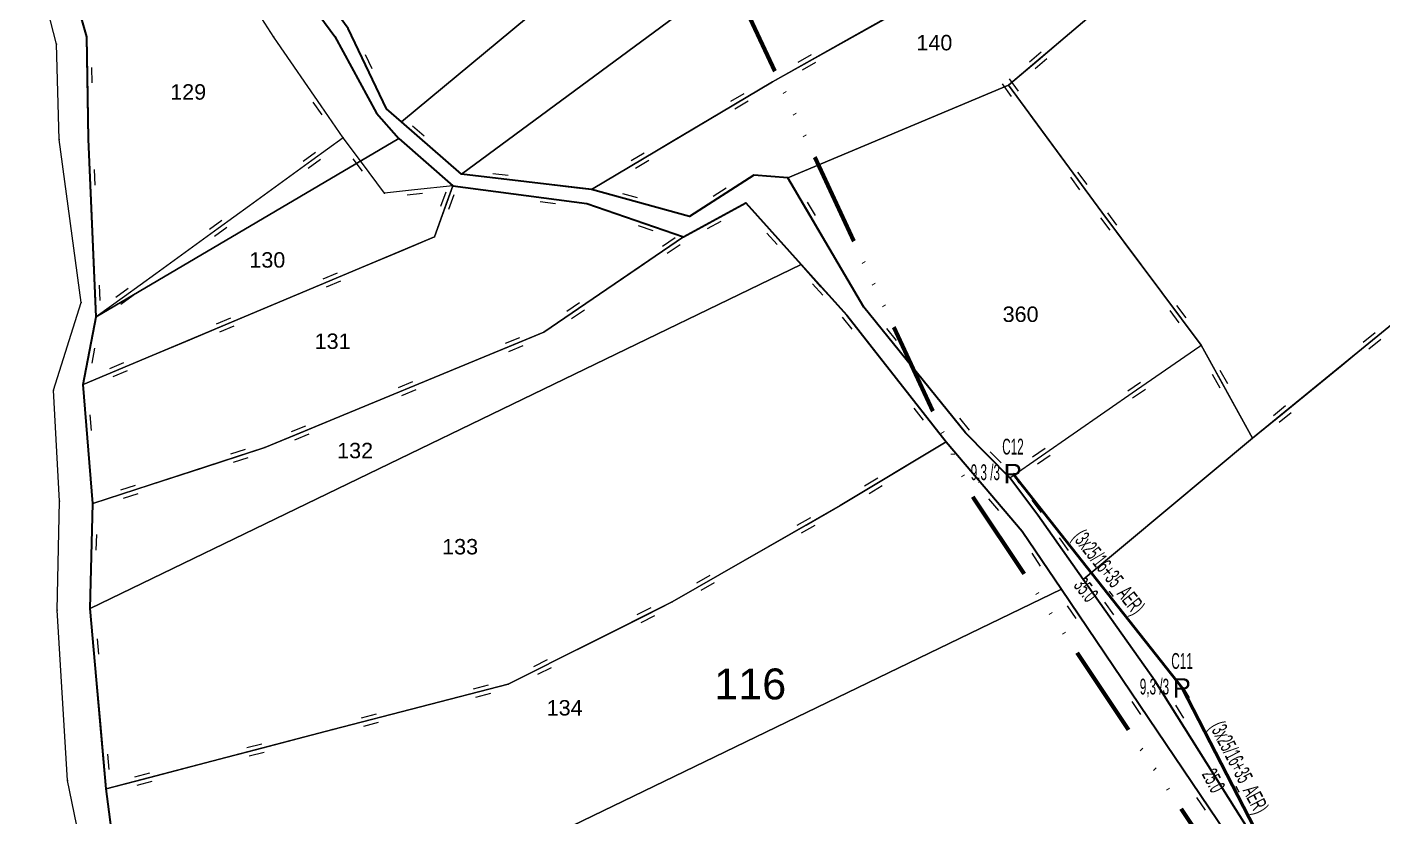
# Model space of a CAD drawing. Header units: millimetres. Extents: x 614452 to 616952, y 4151662 to 4153442.
# Drawn here: x 615894.8 to 616070.6, y 4152037.6 to 4152140 of the extents above; entities that cross this region are included whole.
import ezdxf
from ezdxf.enums import TextEntityAlignment as Align
from ezdxf.xclip import XClip

# ---------------------------------------------------------------- set-up
doc = ezdxf.new("R2010")
doc.units = ezdxf.units.MM
doc.header["$XCLIPFRAME"] = 2
doc.linetypes.add('ACAD_ISO14W100', pattern=[24, 12, -3, 0, -3, 0, -3, 0, -3])
for name, color, linetype, lineweight in [('02_ADA_ALN_YENI', 7, 'Continuous', 30), ('02_ADA_NO_YENI', 18, 'Continuous', 0), ('03_PARSEL_ALN_ESKI', 18, 'Continuous', 0), ('03_PARSEL_ALN_YENI', 171, 'Continuous', 0), ('03_PARSEL_NO_ESKI', 5, 'Continuous', 0), ('03_PARSEL_SNR_YENI', 5, 'Continuous', 0), ('06_DETAY_SNR_KROKI', 4, 'Continuous', 0), ('06_DETAY_SNR_PAFTA', 26, 'Continuous', 0), ('07_SNRTIP_GECERLI', 30, 'Continuous', 0), ('07_SNRTIP_SABIT', 18, 'Continuous', 0), ('DIREK_AG_MEVCUT', 120, 'Continuous', 25), ('HAT_AG_HAVAI_MEVCUT', 126, 'Continuous', 50), ('NOKTA_DETAY_YENI', 171, 'Continuous', 0), ('NOKTA_PARSEL_ESKI', 6, 'Continuous', 0), ('NOKTA_PARSEL_YENI', 30, 'Continuous', 0), ('TRAFO_BOLGE_TUM', 254, 'ACAD_ISO14W100', 70)]:
    doc.layers.add(name, color=color, linetype=linetype, lineweight=lineweight)
doc.styles.add('Direk', font='B_CAD')
doc.styles.get("Standard").update_dxf_attribs({"font": 'Arial'})

# ---------------------------------------------------------------- blocks, each defined once
blk = doc.blocks.new('fggg')
at = {"layer": '02_ADA_ALN_YENI', "color": 252}
for points in [[(616070.96, 4152015.22, 0), (616060.19, 4152024.86, 0), (616051.53, 4152038.58, 0), (616041.07, 4152055.21, 0), (616031.74, 4152068.4, 0), (616025.85, 4152076.73, 0), (616022.21, 4152081.56, 0), (616016.48, 4152087.42, 0), (616003.3, 4152103.7, 0), (615993.45, 4152120.47, 0), (615989.03, 4152120.8, 0), (615980.7, 4152115.46, 0), (615968, 4152118.93, 0), (615951.16, 4152120.94, 0), (615943.35, 4152127.7, 0), (615941.4, 4152129.39, 0), (615936.44, 4152139.81, 0), (615927.62, 4152151.86, 0)], [(615907, 4152026.65, 0), (615905.09, 4152041.27, 0), (615902.99, 4152064.64, 0), (615903.35, 4152078.23, 0), (615902.08, 4152093.66, 0), (615903.8, 4152102.43, 0), (615902.78, 4152125.49, 0), (615902.56, 4152138.74, 0), (615898.87, 4152151.82, 0)], [(615926.23, 4152150.37, 0), (615934.71, 4152138.78, 0), (615940.12, 4152128.86, 0), (615943.01, 4152125.54, 0), (615950.01, 4152119.42, 0), (615967.37, 4152117.12, 0), (615979.93, 4152112.8, 0), (615987.98, 4152117.2, 0), (615995.18, 4152109.21, 0), (616001.09, 4152102.64, 0), (616013.97, 4152086.24, 0), (616023.84, 4152074.67, 0), (616028.92, 4152067.14, 0), (616050.3, 4152035.48, 0)]]:
    blk.add_polyline3d(points, dxfattribs=at)
at = {"layer": '03_PARSEL_ALN_ESKI', "color": 252}
for p in [(616012.73, 4152137.98), (615916, 4152131.59), (615926.27, 4152109.82), (616023.91, 4152102.78), (615934.72, 4152099.28), (615937.65, 4152085.11), (615951.25, 4152072.65), (615964.81, 4152051.77)]:
    blk.add_point(p, dxfattribs=at)
at = {"layer": '03_PARSEL_ALN_YENI', "color": 252}
for points in [[(615915.12, 4152161.26, 0), (615943.07, 4152175.57, 0), (615979, 4152193.67, 0), (615990.4, 4152200.5, 0), (615997.4, 4152203.52, 0), (616016.61, 4152193.34, 0), (616019.02, 4152191.17, 0), (616013.75, 4152186.14, 0), (615943.35, 4152127.7, 0), (615941.4, 4152129.39, 0), (615936.44, 4152139.81, 0), (615927.62, 4152151.86, 0), (615921.49, 4152155.69, 0), (615915.12, 4152161.26, 0)], [(615943.35, 4152127.7, 0), (616013.75, 4152186.14, 0), (616019.02, 4152191.17, 0), (616031.32, 4152180.08, 0), (615951.16, 4152120.94, 0), (615943.35, 4152127.7, 0)], [(616013.35, 4152145.17, 0), (615991.45, 4152132.92, 0), (615968, 4152118.93, 0), (615951.16, 4152120.94, 0), (616031.32, 4152180.08, 0), (616038.47, 4152170.92, 0), (616041.85, 4152166.59, 0), (616013.35, 4152145.17, 0)], [(616078.18, 4152106.72, 0), (616053.68, 4152086.71, 0), (616047.04, 4152098.79, 0), (616034.14, 4152116.02, 0), (616022.07, 4152132.47, 0), (616043.24, 4152150.42, 0), (616049.72, 4152156.35, 0), (616084.43, 4152176.65, 0), (616092.42, 4152173.48, 0), (616114.5, 4152159.65, 0), (616132.93, 4152146.46, 0), (616112.54, 4152129.81, 0), (616095.7, 4152117.94, 0), (616078.18, 4152106.72, 0)], [(616013.35, 4152145.17, 0), (616041.85, 4152166.59, 0), (616049.72, 4152156.35, 0), (616043.24, 4152150.42, 0), (616022.07, 4152132.47, 0), (615993.45, 4152120.47, 0), (615989.03, 4152120.8, 0), (615980.7, 4152115.46, 0), (615968, 4152118.93, 0), (615991.45, 4152132.92, 0), (616013.35, 4152145.17, 0)], [(615943.01, 4152125.54, 0), (615903.8, 4152102.43, 0), (615902.78, 4152125.49, 0), (615902.56, 4152138.74, 0), (615898.87, 4152151.82, 0), (615910.44, 4152153.27, 0), (615913.28, 4152159.76, 0), (615920.3, 4152154.08, 0), (615926.23, 4152150.37, 0), (615934.71, 4152138.78, 0), (615940.12, 4152128.86, 0), (615943.01, 4152125.54, 0)], [(615993.45, 4152120.47, 0), (616022.07, 4152132.47, 0), (616034.14, 4152116.02, 0), (616047.04, 4152098.79, 0), (616053.68, 4152086.71, 0), (616031.74, 4152068.4, 0), (616025.85, 4152076.73, 0), (616022.21, 4152081.56, 0), (616016.48, 4152087.42, 0), (616003.3, 4152103.7, 0), (615993.45, 4152120.47, 0)], [(615943.01, 4152125.54, 0), (615950.01, 4152119.42, 0), (615947.65, 4152112.82, 0), (615902.08, 4152093.66, 0), (615903.8, 4152102.43, 0), (615943.01, 4152125.54, 0)], [(615902.08, 4152093.66, 0), (615947.65, 4152112.82, 0), (615950.01, 4152119.42, 0), (615967.37, 4152117.12, 0), (615979.93, 4152112.8, 0), (615961.8, 4152100.45, 0), (615925.64, 4152085.51, 0), (615903.35, 4152078.23, 0), (615902.08, 4152093.66, 0)], [(615995.18, 4152109.21, 0), (615902.99, 4152064.64, 0), (615903.35, 4152078.23, 0), (615925.64, 4152085.51, 0), (615961.8, 4152100.45, 0), (615979.93, 4152112.8, 0), (615987.98, 4152117.2, 0), (615995.18, 4152109.21, 0)], [(616001.09, 4152102.64, 0), (616013.97, 4152086.24, 0), (616000.25, 4152077.98, 0), (615978.47, 4152065.5, 0), (615957.19, 4152054.82, 0), (615934.45, 4152048.94, 0), (615905.09, 4152041.27, 0), (615902.99, 4152064.64, 0), (615995.18, 4152109.21, 0), (616001.09, 4152102.64, 0)], [(616031.74, 4152068.4, 0), (616053.68, 4152086.71, 0), (616078.18, 4152106.72, 0), (616099.41, 4152085.93, 0), (616109.12, 4152075.97, 0), (616126.86, 4152058.93, 0), (616103.78, 4152053.57, 0), (616092.15, 4152032.97, 0), (616070.96, 4152015.22, 0), (616060.19, 4152024.86, 0), (616051.53, 4152038.58, 0), (616041.07, 4152055.21, 0), (616031.74, 4152068.4, 0)], [(616028.92, 4152067.14, 0), (615912.67, 4152010.94, 0), (615907, 4152026.65, 0), (615905.09, 4152041.27, 0), (615934.45, 4152048.94, 0), (615957.19, 4152054.82, 0), (615978.47, 4152065.5, 0), (616000.25, 4152077.98, 0), (616013.97, 4152086.24, 0), (616023.84, 4152074.67, 0), (616028.92, 4152067.14, 0)], [(615912.67, 4152010.94, 0), (616028.92, 4152067.14, 0), (616050.3, 4152035.48, 0), (616033.33, 4152028.17, 0), (616016.83, 4152020.65, 0), (616003.2, 4152014.44, 0), (615993.25, 4152010.02, 0), (615973.48, 4152001.24, 0), (615950.49, 4151991.42, 0), (615929.01, 4151983.6, 0), (615912.67, 4152010.94, 0)]]:
    blk.add_polyline3d(points, close=True, dxfattribs=at)
at = {"layer": '03_PARSEL_SNR_YENI', "color": 252}
for p, q in [((615930.57, 4152147.82, 0.95), (615936.44, 4152139.81, 0.95)), ((615900.23, 4152147.01, 0.95), (615902.56, 4152138.74, 0.95)), ((616008.98, 4152142.73, 0.95), (616000.26, 4152137.85, 0.95)), ((616025.88, 4152135.71, 0.95), (616033.51, 4152142.17, 0.95)), ((615902.56, 4152138.74, 0.95), (615902.64, 4152133.74, 0.95)), ((615936.44, 4152139.81, 0.95), (615938.59, 4152135.29, 0.95)), ((616000.26, 4152137.85, 0.95), (615995.89, 4152135.41, 0.95)), ((616024.76, 4152135.49, 0.95), (616026.28, 4152136.78, 0.95)), ((615938.59, 4152135.29, 0.95), (615941.4, 4152129.39, 0.95)), ((615938.66, 4152136.44, 0.95), (615939.52, 4152134.63, 0.95)), ((615995.89, 4152135.41, 0.95), (615991.45, 4152132.92, 0.95)), ((615996.49, 4152136.39, 0.95), (615994.74, 4152135.41, 0.95)), ((615997.04, 4152135.41, 0.95), (615995.29, 4152134.43, 0.95)), ((616022.07, 4152132.47, 0.95), (616025.88, 4152135.71, 0.95)), ((616025.49, 4152134.63, 0.95), (616027.01, 4152135.92, 0.95)), ((615902.64, 4152133.74, 0.95), (615902.78, 4152125.49, 0.95)), ((615903.19, 4152134.75, 0.95), (615903.22, 4152132.75, 0.95)), ((616023.35, 4152131.68, 0.95), (616022.17, 4152133.29, 0.95)), ((615987.73, 4152131.36, 0.95), (615986.01, 4152130.33, 0.95)), ((615991.45, 4152132.92, 0.95), (615987.16, 4152130.36, 0.95)), ((616022.45, 4152131.01, 0.95), (616021.26, 4152132.62, 0.95)), ((616022.31, 4152132.15, 0.95), (616022.07, 4152132.47, 0.95)), ((616025.27, 4152128.12, 0.95), (616022.31, 4152132.15, 0.95)), ((615987.16, 4152130.36, 0.95), (615978.57, 4152125.24, 0.95)), ((615988.3, 4152130.39, 0.95), (615986.59, 4152129.37, 0.95)), ((615941.4, 4152129.39, 0.95), (615945.18, 4152126.12, 0.95)), ((616031.18, 4152120.06, 0.95), (616025.27, 4152128.12, 0.95)), ((615944.79, 4152127.2, 0.95), (615946.3, 4152125.89, 0.95)), ((615945.18, 4152126.12, 0.95), (615951.16, 4152120.94, 0.95)), ((615902.78, 4152125.49, 0.95), (615903, 4152120.49, 0.95)), ((615978.57, 4152125.24, 0.95), (615974.27, 4152122.68, 0.95)), ((615974.27, 4152122.68, 0.95), (615968, 4152118.93, 0.95)), ((615974.84, 4152123.67, 0.95), (615973.13, 4152122.65, 0.95)), ((615975.42, 4152122.71, 0.95), (615973.7, 4152121.68, 0.95)), ((615903.52, 4152121.52, 0.95), (615903.61, 4152119.52, 0.95)), ((615951.16, 4152120.94, 0.95), (615956.12, 4152120.35, 0.95)), ((615955.19, 4152121.03, 0.95), (615957.18, 4152120.79, 0.95)), ((615984.91, 4152118.16, 0.95), (615989.03, 4152120.8, 0.95)), ((615989.03, 4152120.8, 0.95), (615993.45, 4152120.47, 0.95)), ((616032.23, 4152119.58, 0.95), (616031.05, 4152121.19, 0.95)), ((615903, 4152120.49, 0.95), (615903.45, 4152110.5, 0.95)), ((615949.33, 4152117.53, 0.95), (615950.01, 4152119.42, 0.95)), ((615952.5, 4152119.09, 0.95), (615950.01, 4152119.42, 0.95)), ((615962.41, 4152117.78, 0.95), (615952.5, 4152119.09, 0.95)), ((615956.12, 4152120.35, 0.95), (615966.05, 4152119.17, 0.95)), ((615966.05, 4152119.17, 0.95), (615968, 4152118.93, 0.95)), ((615983.76, 4152118.09, 0.95), (615985.45, 4152119.17, 0.95)), ((615993.45, 4152120.47, 0.95), (615995.98, 4152116.16, 0.95)), ((616031.32, 4152118.92, 0.95), (616030.14, 4152120.53, 0.95)), ((616034.14, 4152116.02, 0.95), (616031.18, 4152120.06, 0.95)), ((615947.65, 4152112.82, 0.95), (615949.33, 4152117.53, 0.95)), ((615948.46, 4152116.77, 0.95), (615949.14, 4152118.66, 0.95)), ((615949.52, 4152116.4, 0.95), (615950.2, 4152118.28, 0.95)), ((615963.33, 4152117.09, 0.95), (615961.35, 4152117.35, 0.95)), ((615967.37, 4152117.12, 0.95), (615962.41, 4152117.78, 0.95)), ((615968, 4152118.93, 0.95), (615972.82, 4152117.62, 0.95)), ((615972, 4152118.42, 0.95), (615973.93, 4152117.89, 0.95)), ((615972.82, 4152117.62, 0.95), (615980.7, 4152115.46, 0.95)), ((615980.7, 4152115.46, 0.95), (615984.91, 4152118.16, 0.95)), ((615995.96, 4152117.31, 0.95), (615996.97, 4152115.58, 0.95)), ((615975.2, 4152114.43, 0.95), (615967.37, 4152117.12, 0.95)), ((615987.98, 4152117.2, 0.95), (615983.59, 4152114.8, 0.95)), ((615991.83, 4152112.92, 0.95), (615987.98, 4152117.2, 0.95)), ((615995.98, 4152116.16, 0.95), (616001.04, 4152107.54, 0.95)), ((616035.06, 4152114.8, 0.95), (616034.14, 4152116.02, 0.95)), ((616036.11, 4152114.34, 0.95), (616034.91, 4152115.94, 0.95)), ((615975.97, 4152113.57, 0.95), (615974.08, 4152114.22, 0.95)), ((615979.93, 4152112.8, 0.95), (615975.2, 4152114.43, 0.95)), ((615983.59, 4152114.8, 0.95), (615979.93, 4152112.8, 0.95)), ((615984.74, 4152114.79, 0.95), (615982.99, 4152113.83, 0.95)), ((616035.21, 4152113.66, 0.95), (616034.01, 4152115.27, 0.95)), ((616038.05, 4152110.8, 0.95), (616035.06, 4152114.8, 0.95)), ((615943.56, 4152111.1, 0.95), (615947.65, 4152112.82, 0.95)), ((615977.18, 4152111.61, 0.95), (615978.84, 4152112.73, 0.95)), ((615978.33, 4152111.71, 0.95), (615979.93, 4152112.8, 0.95)), ((615992.08, 4152111.8, 0.95), (615990.74, 4152113.29, 0.95)), ((615995.18, 4152109.21, 0.95), (615991.83, 4152112.92, 0.95)), ((615903.45, 4152110.5, 0.95), (615903.67, 4152105.51, 0.95)), ((615934.35, 4152107.23, 0.95), (615943.56, 4152111.1, 0.95)), ((615974.19, 4152108.89, 0.95), (615978.33, 4152111.71, 0.95)), ((615977.82, 4152110.68, 0.95), (615979.47, 4152111.8, 0.95)), ((616044.04, 4152102.79, 0.95), (616038.05, 4152110.8, 0.95)), ((615965.93, 4152103.26, 0.95), (615974.19, 4152108.89, 0.95)), ((615997.74, 4152106.35, 0.95), (615995.18, 4152109.21, 0.95)), ((615929.74, 4152105.29, 0.95), (615934.35, 4152107.23, 0.95)), ((615933.21, 4152107.36, 0.95), (615935.05, 4152108.13, 0.95)), ((615933.64, 4152106.32, 0.95), (615935.49, 4152107.09, 0.95)), ((615997.99, 4152105.23, 0.95), (615996.65, 4152106.72, 0.95)), ((616001.04, 4152107.54, 0.95), (616003.3, 4152103.7, 0.95)), ((615903.67, 4152105.51, 0.95), (615903.8, 4152102.43, 0.95)), ((615904.18, 4152106.53, 0.95), (615904.27, 4152104.54, 0.95)), ((615920.52, 4152101.41, 0.95), (615929.74, 4152105.29, 0.95)), ((616001.09, 4152102.64, 0.95), (615997.74, 4152106.35, 0.95)), ((616069.17, 4152099.36, 0.95), (616076.91, 4152105.68, 0.95)), ((615961.8, 4152100.45, 0.95), (615965.93, 4152103.26, 0.95)), ((615964.79, 4152103.16, 0.95), (615966.44, 4152104.29, 0.95)), ((615965.42, 4152102.23, 0.95), (615967.07, 4152103.36, 0.95)), ((616003.3, 4152103.7, 0.95), (616006.44, 4152099.82, 0.95)), ((616044.19, 4152101.65, 0.95), (616042.99, 4152103.25, 0.95)), ((616045.09, 4152102.33, 0.95), (616043.89, 4152103.93, 0.95)), ((615903.8, 4152102.43, 0.95), (615902.84, 4152097.52, 0.95)), ((615915.91, 4152099.47, 0.95), (615920.52, 4152101.41, 0.95)), ((615919.38, 4152101.54, 0.95), (615921.22, 4152102.32, 0.95)), ((616001.79, 4152100.83, 0.95), (616000.55, 4152102.41, 0.95)), ((616001.61, 4152101.97, 0.95), (616001.09, 4152102.64, 0.95)), ((616004.7, 4152098.04, 0.95), (616001.61, 4152101.97, 0.95)), ((616047.04, 4152098.79, 0.95), (616044.04, 4152102.79, 0.95)), ((615919.81, 4152100.51, 0.95), (615921.66, 4152101.28, 0.95)), ((615956.85, 4152099.01, 0.95), (615958.69, 4152099.77, 0.95)), ((615957.98, 4152098.87, 0.95), (615961.8, 4152100.45, 0.95)), ((616006.25, 4152100.95, 0.95), (616007.51, 4152099.39, 0.95)), ((616006.44, 4152099.82, 0.95), (616012.74, 4152092.05, 0.95)), ((616068.04, 4152099.16, 0.95), (616069.58, 4152100.42, 0.95)), ((615903.58, 4152098.39, 0.95), (615903.2, 4152096.43, 0.95)), ((615906.69, 4152095.6, 0.95), (615915.91, 4152099.47, 0.95)), ((615953.36, 4152096.96, 0.95), (615957.98, 4152098.87, 0.95)), ((615957.27, 4152097.97, 0.95), (615959.12, 4152098.74, 0.95)), ((616010.88, 4152090.17, 0.95), (616004.7, 4152098.04, 0.95)), ((616047.04, 4152098.79, 0.95), (616049.45, 4152094.4, 0.95)), ((616065.29, 4152096.19, 0.95), (616069.17, 4152099.36, 0.95)), ((616068.75, 4152098.29, 0.95), (616070.3, 4152099.55, 0.95)), ((615902.84, 4152097.52, 0.95), (615902.08, 4152093.66, 0.95)), ((615905.55, 4152095.73, 0.95), (615907.39, 4152096.51, 0.95)), ((615944.12, 4152093.15, 0.95), (615953.36, 4152096.96, 0.95)), ((616057.55, 4152089.87, 0.95), (616065.29, 4152096.19, 0.95)), ((615902.08, 4152093.66, 0.95), (615906.69, 4152095.6, 0.95)), ((615905.99, 4152094.69, 0.95), (615907.83, 4152095.47, 0.95)), ((616048.47, 4152095.01, 0.95), (616049.43, 4152093.26, 0.95)), ((616049.45, 4152094.4, 0.95), (616053.68, 4152086.71, 0.95)), ((616049.46, 4152095.55, 0.95), (616050.42, 4152093.8, 0.95)), ((615902.08, 4152093.66, 0.95), (615902.49, 4152088.68, 0.95)), ((615939.5, 4152091.24, 0.95), (615944.12, 4152093.15, 0.95)), ((615942.98, 4152093.28, 0.95), (615944.83, 4152094.05, 0.95)), ((615943.41, 4152092.24, 0.95), (615945.26, 4152093.01, 0.95)), ((615930.26, 4152087.42, 0.95), (615939.5, 4152091.24, 0.95)), ((616012.74, 4152092.05, 0.95), (616015.88, 4152088.16, 0.95)), ((616056.42, 4152089.67, 0.95), (616057.97, 4152090.94, 0.95)), ((615902.97, 4152089.72, 0.95), (615903.14, 4152087.73, 0.95)), ((616011.05, 4152089.04, 0.95), (616009.82, 4152090.61, 0.95)), ((616013.97, 4152086.24, 0.95), (616010.88, 4152090.17, 0.95)), ((616015.69, 4152089.29, 0.95), (616016.95, 4152087.74, 0.95)), ((616053.68, 4152086.71, 0.95), (616057.55, 4152089.87, 0.95)), ((616057.13, 4152088.8, 0.95), (616058.68, 4152090.06, 0.95)), ((615902.49, 4152088.68, 0.95), (615903.32, 4152078.71, 0.95)), ((615925.64, 4152085.51, 0.95), (615930.26, 4152087.42, 0.95)), ((615929.12, 4152087.56, 0.95), (615930.97, 4152088.32, 0.95)), ((616015.88, 4152088.16, 0.95), (616016.48, 4152087.42, 0.95)), ((616016.48, 4152087.42, 0.95), (616019.97, 4152083.85, 0.95)), ((615929.55, 4152086.52, 0.95), (615931.4, 4152087.28, 0.95)), ((616004.54, 4152080.56, 0.95), (616013.1, 4152085.72, 0.95)), ((616013.1, 4152085.72, 0.95), (616013.97, 4152086.24, 0.95)), ((616014.1, 4152086.08, 0.95), (616013.97, 4152086.24, 0.95)), ((616020.6, 4152078.47, 0.95), (616014.1, 4152086.08, 0.95)), ((615917.61, 4152082.89, 0.95), (615922.37, 4152084.44, 0.95)), ((615921.24, 4152084.67, 0.95), (615923.14, 4152085.29, 0.95)), ((615921.59, 4152083.6, 0.95), (615923.49, 4152084.22, 0.95)), ((615922.37, 4152084.44, 0.95), (615925.64, 4152085.51, 0.95)), ((616019.68, 4152084.96, 0.95), (616021.08, 4152083.53, 0.95)), ((616019.97, 4152083.85, 0.95), (616022.21, 4152081.56, 0.95)), ((615908.11, 4152079.79, 0.95), (615917.61, 4152082.89, 0.95)), ((615906.98, 4152080.01, 0.95), (615908.88, 4152080.63, 0.95)), ((616000.25, 4152077.98, 0.95), (616004.54, 4152080.56, 0.95)), ((616003.39, 4152080.53, 0.95), (616005.1, 4152081.56, 0.95)), ((616003.97, 4152079.56, 0.95), (616005.68, 4152080.6, 0.95)), ((616022.21, 4152081.56, 0.95), (616025.22, 4152077.56, 0.95)), ((615903.32, 4152078.71, 0.95), (615903.35, 4152078.23, 0.95)), ((615903.35, 4152078.23, 0.95), (615908.11, 4152079.79, 0.95)), ((615907.33, 4152078.94, 0.95), (615909.23, 4152079.56, 0.95)), ((616020.82, 4152077.35, 0.95), (616019.52, 4152078.87, 0.95)), ((616025.07, 4152078.7, 0.95), (616026.27, 4152077.1, 0.95)), ((615903.35, 4152078.23, 0.95), (615903.22, 4152073.24, 0.95)), ((615995.82, 4152075.44, 0.95), (616000.25, 4152077.98, 0.95)), ((616023.84, 4152074.67, 0.95), (616020.6, 4152078.47, 0.95)), ((616025.22, 4152077.56, 0.95), (616025.85, 4152076.73, 0.95)), ((615991.48, 4152072.96, 0.95), (615995.82, 4152075.44, 0.95)), ((615994.67, 4152075.43, 0.95), (615996.41, 4152076.43, 0.95)), ((615995.23, 4152074.46, 0.95), (615996.97, 4152075.45, 0.95)), ((616025.85, 4152076.73, 0.95), (616028.74, 4152072.65, 0.95)), ((615903.81, 4152074.22, 0.95), (615903.76, 4152072.22, 0.95)), ((616026.13, 4152071.29, 0.95), (616023.84, 4152074.67, 0.95)), ((616028.62, 4152073.79, 0.95), (616029.77, 4152072.16, 0.95)), ((615903.22, 4152073.24, 0.95), (615902.99, 4152064.64, 0.95)), ((615982.8, 4152067.99, 0.95), (615991.48, 4152072.96, 0.95)), ((616026.22, 4152070.14, 0.95), (616025.1, 4152071.8, 0.95)), ((616028.74, 4152072.65, 0.95), (616031.74, 4152068.4, 0.95)), ((616028.92, 4152067.14, 0.95), (616026.13, 4152071.29, 0.95)), ((615981.66, 4152067.98, 0.95), (615983.39, 4152068.97, 0.95)), ((616031.74, 4152068.4, 0.95), (616034.63, 4152064.31, 0.95)), ((615978.47, 4152065.5, 0.95), (615982.8, 4152067.99, 0.95)), ((615982.22, 4152067, 0.95), (615983.95, 4152068, 0.95)), ((616030.72, 4152064.49, 0.95), (616028.92, 4152067.14, 0.95)), ((615902.99, 4152064.64, 0.95), (615903.44, 4152059.66, 0.95)), ((615973.92, 4152063.85, 0.95), (615975.71, 4152064.75, 0.95)), ((615975.06, 4152063.79, 0.95), (615978.47, 4152065.5, 0.95)), ((616030.81, 4152063.35, 0.95), (616029.69, 4152065, 0.95)), ((616034.51, 4152065.46, 0.95), (616035.67, 4152063.82, 0.95)), ((615970.6, 4152061.55, 0.95), (615975.06, 4152063.79, 0.95)), ((615974.42, 4152062.84, 0.95), (615976.21, 4152063.74, 0.95)), ((616033.51, 4152060.34, 0.95), (616030.72, 4152064.49, 0.95)), ((616034.63, 4152064.31, 0.95), (616040.41, 4152056.15, 0.95)), ((615961.66, 4152057.07, 0.95), (615970.6, 4152061.55, 0.95)), ((615903.44, 4152059.66, 0.95), (615904.33, 4152049.7, 0.95)), ((615903.91, 4152060.7, 0.95), (615904.09, 4152058.71, 0.95)), ((616039.11, 4152052.06, 0.95), (616033.51, 4152060.34, 0.95)), ((615960.51, 4152057.12, 0.95), (615962.3, 4152058.02, 0.95)), ((615957.19, 4152054.82, 0.95), (615961.66, 4152057.07, 0.95)), ((615961.02, 4152056.11, 0.95), (615962.8, 4152057.01, 0.95)), ((616040.41, 4152056.15, 0.95), (616041.07, 4152055.21, 0.95)), ((615952.71, 4152054.24, 0.95), (615954.64, 4152054.75, 0.95)), ((615953.82, 4152053.95, 0.95), (615957.19, 4152054.82, 0.95)), ((616041.07, 4152055.21, 0.95), (616043.73, 4152050.98, 0.95)), ((615939.29, 4152050.2, 0.95), (615948.98, 4152052.7, 0.95)), ((615948.98, 4152052.7, 0.95), (615953.82, 4152053.95, 0.95)), ((615952.99, 4152053.16, 0.95), (615954.93, 4152053.66, 0.95)), ((616039.2, 4152050.91, 0.95), (616038.08, 4152052.57, 0.95)), ((615938.19, 4152050.49, 0.95), (615940.12, 4152050.99, 0.95)), ((616041.9, 4152047.91, 0.95), (616039.11, 4152052.06, 0.95)), ((616043.68, 4152052.13, 0.95), (616044.74, 4152050.43, 0.95)), ((616043.73, 4152050.98, 0.95), (616049.06, 4152042.51, 0.95)), ((615904.33, 4152049.7, 0.95), (615904.78, 4152044.72, 0.95)), ((615924.44, 4152046.33, 0.95), (615934.11, 4152048.86, 0.95)), ((615934.11, 4152048.86, 0.95), (615934.45, 4152048.94, 0.95)), ((615934.45, 4152048.94, 0.95), (615939.29, 4152050.2, 0.95)), ((615938.47, 4152049.4, 0.95), (615940.4, 4152049.9, 0.95)), ((615923.33, 4152046.62, 0.95), (615925.26, 4152047.12, 0.95)), ((616047.5, 4152039.62, 0.95), (616041.9, 4152047.91, 0.95)), ((615905.25, 4152045.76, 0.95), (615905.43, 4152043.77, 0.95)), ((615919.6, 4152045.06, 0.95), (615924.44, 4152046.33, 0.95)), ((615923.61, 4152045.53, 0.95), (615925.55, 4152046.04, 0.95)), ((615904.78, 4152044.72, 0.95), (615905.09, 4152041.27, 0.95)), ((615909.92, 4152042.54, 0.95), (615919.6, 4152045.06, 0.95)), ((615905.09, 4152041.27, 0.95), (615909.92, 4152042.54, 0.95)), ((615908.81, 4152042.83, 0.95), (615910.75, 4152043.33, 0.95)), ((615909.1, 4152041.74, 0.95), (615911.03, 4152042.24, 0.95)), ((616049.06, 4152042.51, 0.95), (616051.53, 4152038.58, 0.95)), ((615905.09, 4152041.27, 0.95), (615905.74, 4152036.31, 0.95)), ((616047.59, 4152038.48, 0.95), (616046.47, 4152040.14, 0.95)), ((616050.3, 4152035.48, 0.95), (616047.5, 4152039.62, 0.95)), ((616051.53, 4152038.58, 0.95), (616054.2, 4152034.35, 0.95))]:
    blk.add_line(p, q, dxfattribs=at)
for p in [(615902.56, 4152138.74, 616), (615902.56, 4152138.74, 616), (615936.44, 4152139.81, 624.35), (615936.44, 4152139.81, 624.35), (615991.45, 4152132.92, 625.67), (615991.45, 4152132.92, 625.67), (616022.07, 4152132.47, 626.93), (616022.07, 4152132.47, 626.93), (615941.4, 4152129.39, 624.37), (615941.4, 4152129.39, 624.37), (615902.78, 4152125.49, 616.13), (615902.78, 4152125.49, 616.13), (615951.16, 4152120.94, 624.34), (615951.16, 4152120.94, 624.34), (615989.03, 4152120.8, 625.47), (615989.03, 4152120.8, 625.47), (615950.01, 4152119.42, 624.81), (615950.01, 4152119.42, 624.81), (615993.45, 4152120.47, 625.47), (615993.45, 4152120.47, 625.7), (615968, 4152118.93, 624.36), (615968, 4152118.93, 624.36), (615968, 4152118.93, 624.36), (615967.37, 4152117.12, 623.97), (615967.37, 4152117.12, 623.97), (615987.98, 4152117.2, 624.29), (615987.98, 4152117.2, 624.29), (616034.14, 4152116.02, 626.86), (616034.14, 4152116.02, 626.86), (615980.7, 4152115.46, 624.64), (615980.7, 4152115.46, 624.64), (615947.65, 4152112.82, 616.53), (615947.65, 4152112.82, 616.53), (615979.93, 4152112.8, 624.3), (615979.93, 4152112.8, 624.3), (615979.93, 4152112.8, 624.3), (615995.18, 4152109.21, 624.42), (615995.18, 4152109.21, 624.29), (616003.3, 4152103.7, 625.7), (616003.3, 4152103.7, 625.7), (615903.8, 4152102.43, 634.98), (615903.8, 4152102.43, 634.98), (616001.09, 4152102.64, 624.42), (616001.09, 4152102.64, 624.42), (615961.8, 4152100.45, 625.48), (615961.8, 4152100.45, 625.48), (616047.04, 4152098.79, 627.77), (616047.04, 4152098.79, 627.77), (615902.08, 4152093.66, 617.21), (615902.08, 4152093.66, 617.21), (615902.08, 4152093.66, 617.21), (616016.48, 4152087.42, 625.73), (616016.48, 4152087.42, 625.73), (616013.97, 4152086.24, 624.26), (616013.97, 4152086.24, 624.26), (616013.97, 4152086.24, 624.26), (616053.68, 4152086.71, 626.69), (616053.68, 4152086.71, 626.69), (615925.64, 4152085.51, 617.23), (615925.64, 4152085.51, 617.23), (616022.21, 4152081.56, 625.66), (616022.21, 4152081.56, 625.66), (615903.35, 4152078.23, 617.17), (615903.35, 4152078.23, 617.17), (615903.35, 4152078.23, 617.17), (616000.25, 4152077.98, 623.51), (616000.25, 4152077.98, 623.51), (616025.85, 4152076.73, 625.8), (616025.85, 4152076.73, 625.8), (616023.84, 4152074.67, 624.43), (616023.84, 4152074.67, 624.43), (616031.74, 4152068.4, 625.8), (616031.74, 4152068.4, 625.81), (616028.92, 4152067.14, 624.22), (616028.92, 4152067.14, 624.43), (615902.99, 4152064.64, 617.02), (615902.99, 4152064.64, 617.02), (615978.47, 4152065.5, 622.25), (615978.47, 4152065.5, 622.25), (615957.19, 4152054.82, 617.45), (615957.19, 4152054.82, 617.45), (616041.07, 4152055.21, 625.81), (616041.07, 4152055.21, 625.81), (615934.45, 4152048.94, 617.35), (615934.45, 4152048.94, 617.35), (615905.09, 4152041.27, 617.1), (615905.09, 4152041.27, 617.1), (615905.09, 4152041.27, 617.1), (616051.53, 4152038.58, 626.8), (616051.53, 4152038.58, 626.8)]:
    blk.add_point(p, dxfattribs=at)
at = {"layer": '06_DETAY_SNR_KROKI', "color": 252}
for p, q in [((615926.8, 4152138.71, 0.95), (615924.09, 4152142.91, 0.95)), ((615927.28, 4152138, 0.95), (615926.8, 4152138.71, 0.95)), ((615932.95, 4152129.77, 0.95), (615927.28, 4152138, 0.95)), ((615933.06, 4152128.62, 0.95), (615931.92, 4152130.27, 0.95)), ((615935.79, 4152125.65, 0.95), (615932.95, 4152129.77, 0.95)), ((615935.79, 4152125.65, 0.95), (615931.74, 4152122.71, 0.95)), ((615938.16, 4152122.48, 0.95), (615935.79, 4152125.65, 0.95)), ((615931.74, 4152122.71, 0.95), (615923.65, 4152116.83, 0.95)), ((615932.22, 4152123.75, 0.95), (615930.6, 4152122.58, 0.95)), ((615932.88, 4152122.84, 0.95), (615931.26, 4152121.67, 0.95)), ((615938.3, 4152121.34, 0.95), (615937.11, 4152122.94, 0.95)), ((615941.15, 4152118.47, 0.95), (615938.16, 4152122.48, 0.95)), ((615950.01, 4152119.42, 0.95), (615945.04, 4152118.89, 0.95)), ((615945.04, 4152118.89, 0.95), (615941.15, 4152118.47, 0.95)), ((615946.09, 4152118.44, 0.95), (615944.1, 4152118.22, 0.95)), ((615923.65, 4152116.83, 0.95), (615919.6, 4152113.9, 0.95)), ((615919.6, 4152113.9, 0.95), (615911.51, 4152108.02, 0.95)), ((615920.08, 4152114.94, 0.95), (615918.46, 4152113.76, 0.95)), ((615920.74, 4152114.03, 0.95), (615919.12, 4152112.85, 0.95)), ((615911.51, 4152108.02, 0.95), (615907.46, 4152105.08, 0.95)), ((615907.46, 4152105.08, 0.95), (615903.8, 4152102.43, 0.95)), ((615907.94, 4152106.13, 0.95), (615906.32, 4152104.95, 0.95)), ((615908.6, 4152105.22, 0.95), (615906.99, 4152104.04, 0.95)), ((616038.65, 4152092.96, 0.95), (616046.86, 4152098.66, 0.95)), ((616046.86, 4152098.66, 0.95), (616047.04, 4152098.79, 0.95)), ((616034.54, 4152090.11, 0.95), (616038.65, 4152092.96, 0.95)), ((616037.5, 4152092.85, 0.95), (616039.15, 4152093.99, 0.95)), ((616038.14, 4152091.93, 0.95), (616039.79, 4152093.07, 0.95)), ((616026.32, 4152084.41, 0.95), (616034.54, 4152090.11, 0.95)), ((616022.21, 4152081.56, 0.95), (616026.32, 4152084.41, 0.95)), ((616025.18, 4152084.3, 0.95), (616026.82, 4152085.44, 0.95)), ((616025.82, 4152083.38, 0.95), (616027.46, 4152084.52, 0.95))]:
    blk.add_line(p, q, dxfattribs=at)
for p in [(615926.8, 4152138.71, 616.35), (615926.8, 4152138.71, 616.35), (615935.79, 4152125.65, 616.45), (615935.79, 4152125.65, 616.45), (615935.79, 4152125.65, 616.45), (615950.01, 4152119.42, 624.81), (615941.15, 4152118.47, 617.83), (615941.15, 4152118.47, 617.83), (615903.8, 4152102.43, 634.98), (616047.04, 4152098.79, 627.77), (616022.21, 4152081.56, 625.66)]:
    blk.add_point(p, dxfattribs=at)
at = {"layer": '06_DETAY_SNR_PAFTA', "color": 252}
for p, q in [((615898.65, 4152137.79, 615.15), (615894.83, 4152152.77, 615.35)), ((615899, 4152125.43, 615.8), (615898.65, 4152137.79, 615.15)), ((615901.86, 4152104.28, 616.69), (615899, 4152125.43, 615.8)), ((615898.25, 4152092.93, 616.9), (615901.86, 4152104.28, 616.69)), ((615899.05, 4152078.53, 617.12), (615898.25, 4152092.93, 616.9)), ((615898.74, 4152064.42, 616.18), (615899.05, 4152078.53, 617.12)), ((615900.05, 4152042.35, 616.29), (615898.74, 4152064.42, 616.18)), ((615902.99, 4152028.33, 617.12), (615900.05, 4152042.35, 616.29))]:
    blk.add_line(p, q, dxfattribs=at)
at = {"layer": '07_SNRTIP_GECERLI', "color": 252}
for points in [[(615943.35, 4152127.7, 0), (616013.75, 4152186.14, 0), (616019.02, 4152191.17, 0)], [(615951.16, 4152120.94, 624.34), (616031.32, 4152180.08, 628.96)], [(615913.28, 4152159.76, 0), (615920.3, 4152154.08, 0), (615926.23, 4152150.37, 0), (615934.71, 4152138.78, 0), (615940.12, 4152128.86, 0), (615943.01, 4152125.54, 0)], [(615993.45, 4152120.47, 0), (616022.07, 4152132.47, 626.93)], [(615903.8, 4152102.43, 634.98), (615943.01, 4152125.54, 0)], [(615943.01, 4152125.54, 0), (615950.01, 4152119.42, 624.81)], [(615902.99, 4152064.64, 617.02), (615995.18, 4152109.21, 0)], [(616031.74, 4152068.4, 0), (616053.68, 4152086.71, 626.69)], [(615912.67, 4152010.94, 617.61), (616028.92, 4152067.14, 0)]]:
    blk.add_polyline3d(points, dxfattribs=at)
at = {"layer": '07_SNRTIP_SABIT', "color": 252}
for points in [[(615968, 4152118.93, 624.36), (615991.45, 4152132.92, 625.67), (616013.35, 4152145.17, 626.93), (616041.85, 4152166.59, 629.01)], [(615915.12, 4152161.26, 623.74), (615921.49, 4152155.69, 623.9), (615927.62, 4152151.86, 624.38), (615936.44, 4152139.81, 624.35), (615941.4, 4152129.39, 0), (615943.35, 4152127.7, 624.37)], [(616049.72, 4152156.35, 629.95), (616043.24, 4152150.42, 628.96), (616022.07, 4152132.47, 626.93)], [(615903.8, 4152102.43, 634.98), (615902.78, 4152125.49, 616.13), (615902.56, 4152138.74, 616), (615898.87, 4152151.82, 616.12)], [(616022.07, 4152132.47, 626.93), (616034.14, 4152116.02, 626.86), (616047.04, 4152098.79, 627.77), (616053.68, 4152086.71, 626.69)], [(615943.35, 4152127.7, 624.37), (615951.16, 4152120.94, 624.34)], [(615951.16, 4152120.94, 624.34), (615968, 4152118.93, 624.36)], [(615968, 4152118.93, 624.36), (615980.7, 4152115.46, 624.64), (615989.03, 4152120.8, 625.47), (615993.45, 4152120.47, 625.47)], [(615902.08, 4152093.66, 617.21), (615947.65, 4152112.82, 616.53), (615950.01, 4152119.42, 624.81)], [(615979.93, 4152112.8, 624.3), (615967.37, 4152117.12, 623.97), (615950.01, 4152119.42, 624.81)], [(615993.45, 4152120.47, 0), (616003.3, 4152103.7, 625.7), (616016.48, 4152087.42, 625.73), (616022.21, 4152081.56, 625.66), (616025.85, 4152076.73, 625.8), (616031.74, 4152068.4, 625.8)], [(615979.93, 4152112.8, 624.3), (615987.98, 4152117.2, 624.29), (615995.18, 4152109.21, 624.29)], [(615903.35, 4152078.23, 617.17), (615925.64, 4152085.51, 617.23), (615961.8, 4152100.45, 625.48), (615979.93, 4152112.8, 624.3)], [(616013.97, 4152086.24, 624.26), (616001.09, 4152102.64, 624.42), (615995.18, 4152109.21, 624.42)], [(616053.68, 4152086.71, 626.69), (616078.18, 4152106.72, 630.48)], [(615902.08, 4152093.66, 617.21), (615903.8, 4152102.43, 634.98)], [(615902.08, 4152093.66, 617.21), (615903.35, 4152078.23, 617.17)], [(615905.09, 4152041.27, 617.1), (615934.45, 4152048.94, 617.35), (615957.19, 4152054.82, 617.45), (615978.47, 4152065.5, 622.25), (616000.25, 4152077.98, 623.51), (616013.97, 4152086.24, 624.26)], [(616013.97, 4152086.24, 624.26), (616023.84, 4152074.67, 624.43), (616028.92, 4152067.14, 624.43)], [(615903.35, 4152078.23, 617.17), (615902.99, 4152064.64, 617.02)], [(616031.74, 4152068.4, 0), (616041.07, 4152055.21, 625.81), (616051.53, 4152038.58, 626.8), (616060.19, 4152024.86, 625.13), (616070.96, 4152015.22, 624.45)], [(616050.3, 4152035.48, 624.22), (616028.92, 4152067.14, 0)], [(615902.99, 4152064.64, 617.02), (615905.09, 4152041.27, 617.1)], [(615905.09, 4152041.27, 617.1), (615907, 4152026.65, 617.16), (615912.67, 4152010.94, 617.61)]]:
    blk.add_polyline3d(points, dxfattribs=at)
at = {"layer": 'NOKTA_DETAY_YENI', "color": 252}
for p in [(615926.8, 4152138.71, 616.35), (615898.65, 4152137.79, 615.15), (615899, 4152125.43, 615.8), (615935.79, 4152125.65, 616.45), (615941.15, 4152118.47, 617.83), (615901.86, 4152104.28, 616.69), (615898.25, 4152092.93, 616.9), (615899.05, 4152078.53, 617.12), (615898.74, 4152064.42, 616.18), (615900.05, 4152042.35, 616.29)]:
    blk.add_point(p, dxfattribs=at)
at = {"layer": 'NOKTA_PARSEL_ESKI', "color": 252}
for p in [(615934.71, 4152138.78), (615940.12, 4152128.86), (615943.01, 4152125.54)]:
    blk.add_point(p, dxfattribs=at)
at = {"layer": 'NOKTA_PARSEL_YENI', "color": 252}
for p in [(615902.56, 4152138.74, 616), (615936.44, 4152139.81, 624.35), (615991.45, 4152132.92, 625.67), (616022.07, 4152132.47, 626.93), (615941.4, 4152129.39), (615943.35, 4152127.7, 624.37), (615902.78, 4152125.49, 616.13), (615951.16, 4152120.94, 624.34), (615989.03, 4152120.8, 625.47), (615950.01, 4152119.42, 624.81), (615993.45, 4152120.47), (615968, 4152118.93, 624.36), (615967.37, 4152117.12, 623.97), (615987.98, 4152117.2, 624.29), (616034.14, 4152116.02, 626.86), (615980.7, 4152115.46, 624.64), (615947.65, 4152112.82, 616.53), (615979.93, 4152112.8, 624.3), (615995.18, 4152109.21), (616003.3, 4152103.7, 625.7), (615903.8, 4152102.43, 634.98), (616001.09, 4152102.64, 624.42), (615961.8, 4152100.45, 625.48), (616047.04, 4152098.79, 627.77), (615902.08, 4152093.66, 617.21), (616016.48, 4152087.42, 625.73), (616013.97, 4152086.24, 624.26), (616053.68, 4152086.71, 626.69), (615925.64, 4152085.51, 617.23), (616022.21, 4152081.56, 625.66), (615903.35, 4152078.23, 617.17), (616000.25, 4152077.98, 623.51), (616025.85, 4152076.73, 625.8), (616023.84, 4152074.67, 624.43), (616031.74, 4152068.4), (616028.92, 4152067.14), (615902.99, 4152064.64, 617.02), (615978.47, 4152065.5, 622.25), (615957.19, 4152054.82, 617.45), (616041.07, 4152055.21, 625.81), (615934.45, 4152048.94, 617.35), (615905.09, 4152041.27, 617.1), (616051.53, 4152038.58, 626.8)]:
    blk.add_point(p, dxfattribs=at)
at = {"layer": '02_ADA_NO_YENI', "color": 252}
blk.add_text('116', height=4, dxfattribs=at).set_placement((615983.91, 4152052.86))
at = {"layer": '03_PARSEL_NO_ESKI', "color": 252}
for s, p in [('140', (616010.11, 4152136.98)), ('129', (615913.38, 4152130.59)), ('130', (615923.64, 4152108.82)), ('360', (616021.29, 4152101.78)), ('131', (615932.1, 4152098.28)), ('132', (615935.02, 4152084.11)), ('133', (615948.63, 4152071.65)), ('134', (615962.18, 4152050.77))]:
    blk.add_text(s, height=2, dxfattribs=at).set_placement(p)

msp = doc.modelspace()

# ---------------------------------------------------------------- linework, layer by layer
at = {"layer": 'HAT_AG_HAVAI_MEVCUT'}
for p, q in [((616044.55, 4152054.34), (616022.63, 4152082.12)), ((616056.08, 4152032.07), (616044.55, 4152054.34))]:
    msp.add_line(p, q, dxfattribs=at)
at = {"layer": 'TRAFO_BOLGE_TUM', "flags": 128}
msp.add_lwpolyline([(616051.11, 4152028.74), (616051.1, 4152028.73), (616017.64, 4152078.78), (616017.43, 4152079.12), (616017.21, 4152079.6), (616017.19, 4152079.59), (615938.92, 4152247.83), (615938.72, 4152248.31), (615938.45, 4152249.32), (615938.44, 4152249.5), (615938.42, 4152249.5), (615920.91, 4152370.5), (615920.85, 4152371.36), (615920.94, 4152372.4), (615921.21, 4152373.41), (615921.65, 4152374.36), (615922.25, 4152375.21), (615922.99, 4152375.95), (615923.85, 4152376.55), (615924.79, 4152377), (615925.8, 4152377.27), (615926.19, 4152377.3), (615926.19, 4152377.32), (616596.62, 4152451.18), (616597.28, 4152451.22), (616598.32, 4152451.12), (616599.33, 4152450.85), (616600.28, 4152450.41), (616601.14, 4152449.81), (616601.88, 4152449.07), (616602.48, 4152448.22), (616602.92, 4152447.27), (616603.19, 4152446.26), (616603.28, 4152445.22), (616603.19, 4152444.17), (616602.92, 4152443.16), (616602.48, 4152442.22), (616602.23, 4152441.87), (616602.25, 4152441.85), (616559.03, 4152377.95), (616558.66, 4152377.46), (616558.38, 4152377.19), (616558.4, 4152377.17), (616272.35, 4152077.4), (616271.87, 4152076.95), (616271.01, 4152076.35), (616270.07, 4152075.91), (616270, 4152075.89), (616270, 4152075.88), (616074.15, 4152007.04), (616073.2, 4152006.79), (616072.16, 4152006.7), (616071.12, 4152006.79), (616070.11, 4152007.06), (616069.16, 4152007.51), (616068.3, 4152008.11), (616067.56, 4152008.85), (616067.54, 4152008.87), (616067.54, 4152008.87), (616051.47, 4152028.23), (616051.11, 4152028.74), (616051.11, 4152028.74)], dxfattribs=at)

# ---------------------------------------------------------------- block references
ref = msp.add_blockref('fggg', (0, 0))
XClip(ref).set_block_clipping_path([(615240.7433106549, 4153442.5), (615240.7433106545, 4152542.5), (614452.5, 4152542.5), (614452.5, 4151662.5), (616764.340303037, 4151662.5), (616764.340303037, 4152542.5), (616327.5, 4152542.5), (616327.5, 4153442.5)])

# ---------------------------------------------------------------- texts
at = {"layer": 'DIREK_AG_MEVCUT', "width": 0.53}
for s, p in [('C12', (616022.63, 4152085.62)), ('9,3 /3', (616019.05, 4152082.3)), ('C11', (616044.55, 4152057.84)), ('9,3 /3', (616040.97, 4152054.52))]:
    msp.add_text(s, height=2.05, dxfattribs=at).set_placement(p, align=Align.MIDDLE_CENTER)
at = {"layer": 'DIREK_AG_MEVCUT', "style": 'Direk'}
for p in [(616022.63, 4152082.12), (616044.55, 4152054.34)]:
    msp.add_text('R', height=2.5, dxfattribs=at).set_placement(p, align=Align.MIDDLE_CENTER)
at = {"layer": 'HAT_AG_HAVAI_MEVCUT', "lineweight": 30, "width": 0.53}
for rotation, p in [(308.2813, (616034.26, 4152068.75, 308011.31)), (297.3753, (616051.07, 4152043.59, 308022.28))]:
    msp.add_text('(3x25/16+35_AER)', height=2.05, rotation=rotation, dxfattribs=at).set_placement(p, align=Align.CENTER)
for s, rotation, p in [('35.0', 308.2813, (616032.92, 4152067.7, 308011.31)), ('25.0', 297.3753, (616049.56, 4152042.81, 308022.28))]:
    msp.add_text(s, height=2.05, rotation=rotation, dxfattribs=at).set_placement(p, align=Align.TOP_CENTER)

doc.saveas('drawing.dxf')
